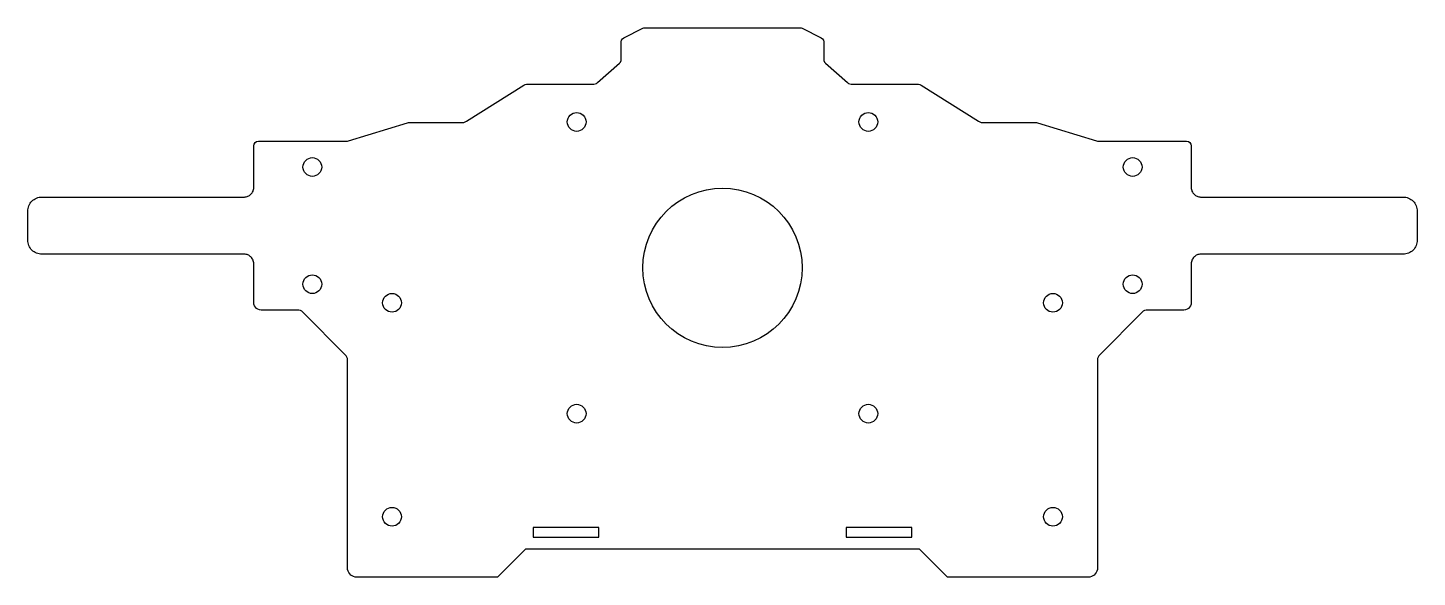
# Model space of a CAD drawing. Header units: millimetres. Extents: x -74 to 74, y -33 to 26.
import ezdxf

# ---------------------------------------------------------------- set-up
doc = ezdxf.new("R2010")
doc.units = ezdxf.units.MM
doc.layers.add('CONTORNO', color=7, linetype='Continuous')
doc.layers.add('FUROS', color=7, linetype='Continuous')

msp = doc.modelspace()

# ---------------------------------------------------------------- linework, layer by layer
at = {"layer": 'CONTORNO'}
msp.add_lwpolyline([(-39, -33), (-39.1736, -32.9848), (-39.342, -32.9397), (-39.5, -32.866), (-39.6428, -32.766), (-39.766, -32.6428), (-39.866, -32.5), (-39.9397, -32.342), (-39.9848, -32.1736), (-40, -32), (-40, -31), (-40, -28.4), (-40, -9.831), (-40.015, -9.675), (-40.061, -9.525), (-40.135, -9.387), (-40.234, -9.266), (-44.766, -4.734), (-44.887, -4.635), (-45.025, -4.561), (-45.175, -4.515), (-45.331, -4.5), (-49.2, -4.5), (-49.378, -4.48), (-49.547, -4.421), (-49.699, -4.325), (-49.825, -4.199), (-49.921, -4.047), (-49.98, -3.878), (-50, -3.7), (-50, -1), (-50, 0.45), (-50.0048, 0.548), (-50.0192, 0.6451), (-50.0431, 0.7403), (-50.0761, 0.8327), (-50.1181, 0.9214), (-50.1685, 1.0056), (-50.227, 1.0844), (-50.2929, 1.1571), (-50.3656, 1.223), (-50.4444, 1.2815), (-50.5286, 1.3319), (-50.6173, 1.3739), (-50.7097, 1.4069), (-50.8049, 1.4308), (-50.902, 1.4452), (-51, 1.45), (-72.6, 1.45), (-72.747, 1.4572), (-72.8926, 1.4788), (-73.0354, 1.5146), (-73.174, 1.5642), (-73.3071, 1.6271), (-73.4334, 1.7028), (-73.5516, 1.7905), (-73.6607, 1.8893), (-73.7595, 1.9984), (-73.8472, 2.1166), (-73.9229, 2.2429), (-73.9858, 2.376), (-74.0354, 2.5146), (-74.0712, 2.6574), (-74.0928, 2.803), (-74.1, 2.95), (-74.1, 6.05), (-74.0928, 6.197), (-74.0712, 6.3426), (-74.0354, 6.4854), (-73.9858, 6.624), (-73.9229, 6.7571), (-73.8472, 6.8834), (-73.7595, 7.0016), (-73.6607, 7.1107), (-73.5516, 7.2095), (-73.4334, 7.2972), (-73.3071, 7.3729), (-73.174, 7.4358), (-73.0354, 7.4854), (-72.8926, 7.5212), (-72.747, 7.5428), (-72.6, 7.55), (-51, 7.55), (-50.902, 7.5548), (-50.8049, 7.5692), (-50.7097, 7.5931), (-50.6173, 7.6261), (-50.5286, 7.6681), (-50.4444, 7.7185), (-50.3656, 7.777), (-50.2929, 7.8429), (-50.227, 7.9156), (-50.1685, 7.9944), (-50.1181, 8.0786), (-50.0761, 8.1673), (-50.0431, 8.2597), (-50.0192, 8.3549), (-50.0048, 8.452), (-50, 8.55), (-50, 12), (-50, 13), (-49.962, 13.191), (-49.854, 13.354), (-49.691, 13.462), (-49.5, 13.5), (-40.12, 13.5), (-40.001, 13.509), (-39.885, 13.535), (-33.615, 15.465), (-33.499, 15.491), (-33.38, 15.5), (-27.731, 15.5), (-27.582, 15.514), (-27.438, 15.556), (-27.304, 15.623), (-21.196, 19.477), (-21.062, 19.544), (-20.918, 19.586), (-20.769, 19.6), (-13.728, 19.6), (-13.584, 19.618), (-13.449, 19.669), (-13.33, 19.752), (-11.001, 21.821), (-10.893, 21.949), (-10.824, 22.103), (-10.8, 22.269), (-10.8, 24.091), (-10.766, 24.271), (-10.67, 24.427), (-10.524, 24.538), (-8.506, 25.547), (-8.397, 25.587), (-8.282, 25.6), (0, 25.6), (8.282, 25.6), (8.397, 25.587), (8.506, 25.547), (10.524, 24.538), (10.67, 24.427), (10.766, 24.271), (10.8, 24.091), (10.8, 22.269), (10.824, 22.103), (10.893, 21.949), (11.001, 21.821), (13.33, 19.752), (13.449, 19.669), (13.584, 19.618), (13.728, 19.6), (20.769, 19.6), (20.918, 19.586), (21.062, 19.544), (21.196, 19.477), (27.304, 15.623), (27.438, 15.556), (27.582, 15.514), (27.731, 15.5), (33.38, 15.5), (33.499, 15.491), (33.615, 15.465), (39.885, 13.535), (40.001, 13.509), (40.12, 13.5), (49.5, 13.5), (49.691, 13.462), (49.854, 13.354), (49.962, 13.191), (50, 13), (50, 12), (50, 8.55), (50.0048, 8.452), (50.0192, 8.3549), (50.0431, 8.2597), (50.0761, 8.1673), (50.1181, 8.0786), (50.1685, 7.9944), (50.227, 7.9156), (50.2929, 7.8429), (50.3656, 7.777), (50.4444, 7.7185), (50.5286, 7.6681), (50.6173, 7.6261), (50.7097, 7.5931), (50.8049, 7.5692), (50.902, 7.5548), (51, 7.55), (72.6, 7.55), (72.747, 7.5428), (72.8926, 7.5212), (73.0354, 7.4854), (73.174, 7.4358), (73.3071, 7.3729), (73.4334, 7.2972), (73.5516, 7.2095), (73.6607, 7.1107), (73.7595, 7.0016), (73.8472, 6.8834), (73.9229, 6.7571), (73.9858, 6.624), (74.0354, 6.4854), (74.0712, 6.3426), (74.0928, 6.197), (74.1, 6.05), (74.1, 2.95), (74.0928, 2.803), (74.0712, 2.6574), (74.0354, 2.5146), (73.9858, 2.376), (73.9229, 2.2429), (73.8472, 2.1166), (73.7595, 1.9984), (73.6607, 1.8893), (73.5516, 1.7905), (73.4334, 1.7028), (73.3071, 1.6271), (73.174, 1.5642), (73.0354, 1.5146), (72.8926, 1.4788), (72.747, 1.4572), (72.6, 1.45), (51, 1.45), (50.902, 1.4452), (50.8049, 1.4308), (50.7097, 1.4069), (50.6173, 1.3739), (50.5286, 1.3319), (50.4444, 1.2815), (50.3656, 1.223), (50.2929, 1.1571), (50.227, 1.0844), (50.1685, 1.0056), (50.1181, 0.9214), (50.0761, 0.8327), (50.0431, 0.7403), (50.0192, 0.6451), (50.0048, 0.548), (50, 0.45), (50, -1), (50, -3.7), (49.98, -3.878), (49.921, -4.047), (49.825, -4.199), (49.699, -4.325), (49.547, -4.421), (49.378, -4.48), (49.2, -4.5), (45.331, -4.5), (45.175, -4.515), (45.025, -4.561), (44.887, -4.635), (44.766, -4.734), (40.234, -9.266), (40.135, -9.387), (40.061, -9.525), (40.015, -9.675), (40, -9.831), (40, -28.4), (40, -31), (40, -32), (39.9848, -32.1736), (39.9397, -32.342), (39.866, -32.5), (39.766, -32.6428), (39.6428, -32.766), (39.5, -32.866), (39.342, -32.9397), (39.1736, -32.9848), (39, -33), (24, -33), (21, -30), (20.251, -30), (20.25, -30), (0, -30), (-20.25, -30), (-20.251, -30), (-21, -30), (-24, -33)], close=True, dxfattribs=at)
at = {"layer": 'FUROS'}
for points in [[(-13.185, -28.713), (-13.185, -27.713), (-20.185, -27.713), (-20.185, -28.713)], [(20.185, -28.713), (20.185, -27.713), (13.185, -27.713), (13.185, -28.713)]]:
    msp.add_lwpolyline(points, close=True, dxfattribs=at)
for centre, radius in [((-15.556, 15.556), 1), ((15.556, 15.556), 1), ((-43.75, 10.75), 1), ((43.75, 10.75), 1), ((0, 0), 8.5), ((-43.75, -1.75), 1), ((43.75, -1.75), 1), ((-35.25, -3.733), 1), ((35.25, -3.733), 1), ((-15.556, -15.556), 1), ((15.556, -15.556), 1), ((-35.25, -26.55), 1), ((35.25, -26.55), 1)]:
    msp.add_circle(centre, radius, dxfattribs=at)

doc.saveas('drawing.dxf')
